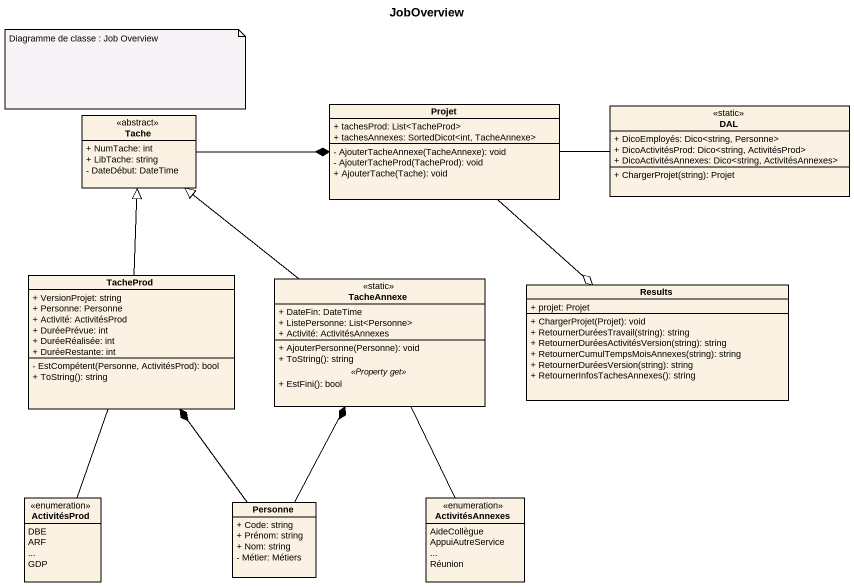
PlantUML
@startuml
title JobOverview
hide circle
hide empty members
skinparam classAttributeIconSize 0
class Tache <<abstract>> {
  + NumTache: int
  + LibTache: string
  - DateDébut: DateTime
}
class Projet {
  + tachesProd: List<TacheProd>
  + tachesAnnexes: SortedDicot<int, TacheAnnexe>
  - AjouterTacheAnnexe(TacheAnnexe): void
  - AjouterTacheProd(TacheProd): void
  + AjouterTache(Tache): void
}
class DAL <<static>> {
  + DicoEmployés: Dico<string, Personne>
  + DicoActivitésProd: Dico<string, ActivitésProd>
  + DicoActivitésAnnexes: Dico<string, ActivitésAnnexes>
  + ChargerProjet(string): Projet
}
class TacheProd {
  + VersionProjet: string
  + Personne: Personne
  + Activité: ActivitésProd
  + DuréePrévue: int
  + DuréeRéalisée: int
  + DuréeRestante: int
  - EstCompétent(Personne, ActivitésProd): bool
  + ToString(): string
}
class TacheAnnexe <<static>> {
  + DateFin: DateTime
  + ListePersonne: List<Personne>
  + Activité: ActivitésAnnexes
  --
  + AjouterPersonne(Personne): void
  + ToString(): string
  .. <<Property get>> ..
  + EstFini(): bool
}
class Results {
  + projet: Projet
  + ChargerProjet(Projet): void
  + RetournerDuréesTravail(string): string
  + RetournerDuréesActivitésVersion(string): string
  + RetournerCumulTempsMoisAnnexes(string): string
  + RetournerDuréesVersion(string): string
  + RetournerInfosTachesAnnexes(): string
}
enum ActivitésProd {
  DBE
  ARF
  ~...
  GDP
}
class Personne {
  + Code: string
  + Prénom: string
  + Nom: string
  - Métier: Métiers
}
enum ActivitésAnnexes {
  AideCollègue
  AppuiAutreService
  ~...
  Réunion
}
Tache -right-* Projet
Projet --o Results
DAL -left- Projet
TacheProd -up-|> Tache
TacheAnnexe -up-|> Tache
TacheAnnexe -- ActivitésAnnexes
ActivitésProd -up- TacheProd
Personne -up-* TacheProd
Personne -up-* TacheAnnexe
note as N1
  Diagramme de classe : Job Overview
end note
@enduml
